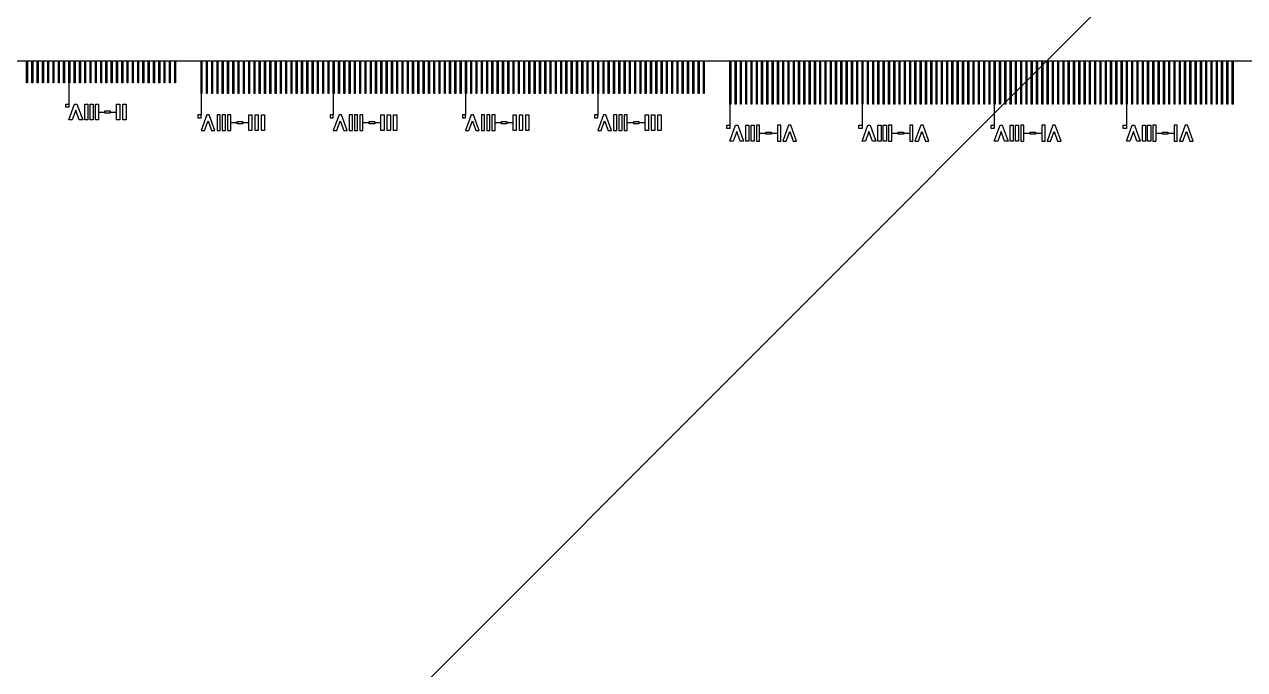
# Model space of a CAD drawing. Extents: x 135699 to 160699, y 112501 to 137501.
# Drawn here: x 147033 to 148186, y 124226 to 124836 of the extents above; entities that cross this region are included whole.
import ezdxf

# ---------------------------------------------------------------- set-up
doc = ezdxf.new("R2010")
doc.units = 13
doc.layers.add('0.8', color=30, linetype='Continuous')
doc.layers.add('Main', color=140, linetype='Continuous')
doc.layers.add('Write', color=7, linetype='Continuous', true_color=0x839eaa)

msp = doc.modelspace()

# ---------------------------------------------------------------- linework, layer by layer
for p, q in [((135699.1, 112501.3), (160699.1, 137501.3)), ((147074.7, 124780.7), (147074.7, 124760.7)), ((147199.7, 124770.7), (147199.7, 124750.7)), ((147324.7, 124770.7), (147324.7, 124750.7)), ((147449.7, 124770.7), (147449.7, 124750.7)), ((147574.7, 124770.7), (147574.7, 124750.7)), ((147699.7, 124760.7), (147699.7, 124740.7)), ((147824.7, 124760.7), (147824.7, 124740.7)), ((147949.7, 124760.7), (147949.7, 124740.7)), ((148074.7, 124760.7), (148074.7, 124740.7)), ((147102.7, 124753.2), (147108.7, 124753.2)), ((147113.7, 124753.2), (147119.7, 124753.2)), ((147227.7, 124743.2), (147233.7, 124743.2)), ((147238.7, 124743.2), (147244.7, 124743.2)), ((147352.7, 124743.2), (147358.7, 124743.2)), ((147363.7, 124743.2), (147369.7, 124743.2)), ((147477.7, 124743.2), (147483.7, 124743.2)), ((147488.7, 124743.2), (147494.7, 124743.2)), ((147602.7, 124743.2), (147608.7, 124743.2)), ((147613.7, 124743.2), (147619.7, 124743.2)), ((147727.7, 124733.2), (147733.7, 124733.2)), ((147738.7, 124733.2), (147744.7, 124733.2)), ((147852.7, 124733.2), (147858.7, 124733.2)), ((147863.7, 124733.2), (147869.7, 124733.2)), ((147977.7, 124733.2), (147983.7, 124733.2)), ((147988.7, 124733.2), (147994.7, 124733.2)), ((148102.7, 124733.2), (148108.7, 124733.2)), ((148113.7, 124733.2), (148119.7, 124733.2))]:
    msp.add_line(p, q)
at = {"layer": '0.8'}
for points in [[(147036.1, 124801.3), (147035.5, 124800.7), (147035.5, 124780.7), (147034.7, 124780.7), (147034.7, 124800.7), (147034.1, 124801.3)], [(147041.1, 124801.3), (147040.5, 124800.7), (147040.5, 124780.7), (147039.7, 124780.7), (147039.7, 124800.7), (147039.1, 124801.3)], [(147046.1, 124801.3), (147045.5, 124800.7), (147045.5, 124780.7), (147044.7, 124780.7), (147044.7, 124800.7), (147044.1, 124801.3)], [(147051.1, 124801.3), (147050.5, 124800.7), (147050.5, 124780.7), (147049.7, 124780.7), (147049.7, 124800.7), (147049.1, 124801.3)], [(147056.1, 124801.3), (147055.5, 124800.7), (147055.5, 124780.7), (147054.7, 124780.7), (147054.7, 124800.7), (147054.1, 124801.3)], [(147061.1, 124801.3), (147060.5, 124800.7), (147060.5, 124780.7), (147059.7, 124780.7), (147059.7, 124800.7), (147059.1, 124801.3)], [(147066.1, 124801.3), (147065.5, 124800.7), (147065.5, 124780.7), (147064.7, 124780.7), (147064.7, 124800.7), (147064.1, 124801.3)], [(147071.1, 124801.3), (147070.5, 124800.7), (147070.5, 124780.7), (147069.7, 124780.7), (147069.7, 124800.7), (147069.1, 124801.3)], [(147076.1, 124801.3), (147075.5, 124800.7), (147075.5, 124780.7), (147074.7, 124780.7), (147074.7, 124800.7), (147074.1, 124801.3)], [(147081.1, 124801.3), (147080.5, 124800.7), (147080.5, 124780.7), (147079.7, 124780.7), (147079.7, 124800.7), (147079.1, 124801.3)], [(147086.1, 124801.3), (147085.5, 124800.7), (147085.5, 124780.7), (147084.7, 124780.7), (147084.7, 124800.7), (147084.1, 124801.3)], [(147091.1, 124801.3), (147090.5, 124800.7), (147090.5, 124780.7), (147089.7, 124780.7), (147089.7, 124800.7), (147089.1, 124801.3)], [(147096.1, 124801.3), (147095.5, 124800.7), (147095.5, 124780.7), (147094.7, 124780.7), (147094.7, 124800.7), (147094.1, 124801.3)], [(147101.1, 124801.3), (147100.5, 124800.7), (147100.5, 124780.7), (147099.7, 124780.7), (147099.7, 124800.7), (147099.1, 124801.3)], [(147106.1, 124801.3), (147105.5, 124800.7), (147105.5, 124780.7), (147104.7, 124780.7), (147104.7, 124800.7), (147104.1, 124801.3)], [(147111.1, 124801.3), (147110.5, 124800.7), (147110.5, 124780.7), (147109.7, 124780.7), (147109.7, 124800.7), (147109.1, 124801.3)], [(147116.1, 124801.3), (147115.5, 124800.7), (147115.5, 124780.7), (147114.7, 124780.7), (147114.7, 124800.7), (147114.1, 124801.3)], [(147121.1, 124801.3), (147120.5, 124800.7), (147120.5, 124780.7), (147119.7, 124780.7), (147119.7, 124800.7), (147119.1, 124801.3)], [(147126.1, 124801.3), (147125.5, 124800.7), (147125.5, 124780.7), (147124.7, 124780.7), (147124.7, 124800.7), (147124.1, 124801.3)], [(147131.1, 124801.3), (147130.5, 124800.7), (147130.5, 124780.7), (147129.7, 124780.7), (147129.7, 124800.7), (147129.1, 124801.3)], [(147136.1, 124801.3), (147135.5, 124800.7), (147135.5, 124780.7), (147134.7, 124780.7), (147134.7, 124800.7), (147134.1, 124801.3)], [(147141.1, 124801.3), (147140.5, 124800.7), (147140.5, 124780.7), (147139.7, 124780.7), (147139.7, 124800.7), (147139.1, 124801.3)], [(147146.1, 124801.3), (147145.5, 124800.7), (147145.5, 124780.7), (147144.7, 124780.7), (147144.7, 124800.7), (147144.1, 124801.3)], [(147151.1, 124801.3), (147150.5, 124800.7), (147150.5, 124780.7), (147149.7, 124780.7), (147149.7, 124800.7), (147149.1, 124801.3)], [(147156.1, 124801.3), (147155.5, 124800.7), (147155.5, 124780.7), (147154.7, 124780.7), (147154.7, 124800.7), (147154.1, 124801.3)], [(147161.1, 124801.3), (147160.5, 124800.7), (147160.5, 124780.7), (147159.7, 124780.7), (147159.7, 124800.7), (147159.1, 124801.3)], [(147166.1, 124801.3), (147165.5, 124800.7), (147165.5, 124780.7), (147164.7, 124780.7), (147164.7, 124800.7), (147164.1, 124801.3)], [(147171.1, 124801.3), (147170.5, 124800.7), (147170.5, 124780.7), (147169.7, 124780.7), (147169.7, 124800.7), (147169.1, 124801.3)], [(147176.1, 124801.3), (147175.5, 124800.7), (147175.5, 124780.7), (147174.7, 124780.7), (147174.7, 124800.7), (147174.1, 124801.3)], [(147201.1, 124801.3), (147200.5, 124800.7), (147200.5, 124770.7), (147199.7, 124770.7), (147199.7, 124800.7), (147199.1, 124801.3)], [(147206.1, 124801.3), (147205.5, 124800.7), (147205.5, 124770.7), (147204.7, 124770.7), (147204.7, 124800.7), (147204.1, 124801.3)], [(147211.1, 124801.3), (147210.5, 124800.7), (147210.5, 124770.7), (147209.7, 124770.7), (147209.7, 124800.7), (147209.1, 124801.3)], [(147216.1, 124801.3), (147215.5, 124800.7), (147215.5, 124770.7), (147214.7, 124770.7), (147214.7, 124800.7), (147214.1, 124801.3)], [(147221.1, 124801.3), (147220.5, 124800.7), (147220.5, 124770.7), (147219.7, 124770.7), (147219.7, 124800.7), (147219.1, 124801.3)], [(147226.1, 124801.3), (147225.5, 124800.7), (147225.5, 124770.7), (147224.7, 124770.7), (147224.7, 124800.7), (147224.1, 124801.3)], [(147231.1, 124801.3), (147230.5, 124800.7), (147230.5, 124770.7), (147229.7, 124770.7), (147229.7, 124800.7), (147229.1, 124801.3)], [(147236.1, 124801.3), (147235.5, 124800.7), (147235.5, 124770.7), (147234.7, 124770.7), (147234.7, 124800.7), (147234.1, 124801.3)], [(147241.1, 124801.3), (147240.5, 124800.7), (147240.5, 124770.7), (147239.7, 124770.7), (147239.7, 124800.7), (147239.1, 124801.3)], [(147246.1, 124801.3), (147245.5, 124800.7), (147245.5, 124770.7), (147244.7, 124770.7), (147244.7, 124800.7), (147244.1, 124801.3)], [(147251.1, 124801.3), (147250.5, 124800.7), (147250.5, 124770.7), (147249.7, 124770.7), (147249.7, 124800.7), (147249.1, 124801.3)], [(147256.1, 124801.3), (147255.5, 124800.7), (147255.5, 124770.7), (147254.7, 124770.7), (147254.7, 124800.7), (147254.1, 124801.3)], [(147261.1, 124801.3), (147260.5, 124800.7), (147260.5, 124770.7), (147259.7, 124770.7), (147259.7, 124800.7), (147259.1, 124801.3)], [(147266.1, 124801.3), (147265.5, 124800.7), (147265.5, 124770.7), (147264.7, 124770.7), (147264.7, 124800.7), (147264.1, 124801.3)], [(147271.1, 124801.3), (147270.5, 124800.7), (147270.5, 124770.7), (147269.7, 124770.7), (147269.7, 124800.7), (147269.1, 124801.3)], [(147276.1, 124801.3), (147275.5, 124800.7), (147275.5, 124770.7), (147274.7, 124770.7), (147274.7, 124800.7), (147274.1, 124801.3)], [(147281.1, 124801.3), (147280.5, 124800.7), (147280.5, 124770.7), (147279.7, 124770.7), (147279.7, 124800.7), (147279.1, 124801.3)], [(147286.1, 124801.3), (147285.5, 124800.7), (147285.5, 124770.7), (147284.7, 124770.7), (147284.7, 124800.7), (147284.1, 124801.3)], [(147291.1, 124801.3), (147290.5, 124800.7), (147290.5, 124770.7), (147289.7, 124770.7), (147289.7, 124800.7), (147289.1, 124801.3)], [(147296.1, 124801.3), (147295.5, 124800.7), (147295.5, 124770.7), (147294.7, 124770.7), (147294.7, 124800.7), (147294.1, 124801.3)], [(147301.1, 124801.3), (147300.5, 124800.7), (147300.5, 124770.7), (147299.7, 124770.7), (147299.7, 124800.7), (147299.1, 124801.3)], [(147306.1, 124801.3), (147305.5, 124800.7), (147305.5, 124770.7), (147304.7, 124770.7), (147304.7, 124800.7), (147304.1, 124801.3)], [(147311.1, 124801.3), (147310.5, 124800.7), (147310.5, 124770.7), (147309.7, 124770.7), (147309.7, 124800.7), (147309.1, 124801.3)], [(147316.1, 124801.3), (147315.5, 124800.7), (147315.5, 124770.7), (147314.7, 124770.7), (147314.7, 124800.7), (147314.1, 124801.3)], [(147321.1, 124801.3), (147320.5, 124800.7), (147320.5, 124770.7), (147319.7, 124770.7), (147319.7, 124800.7), (147319.1, 124801.3)], [(147326.1, 124801.3), (147325.5, 124800.7), (147325.5, 124770.7), (147324.7, 124770.7), (147324.7, 124800.7), (147324.1, 124801.3)], [(147331.1, 124801.3), (147330.5, 124800.7), (147330.5, 124770.7), (147329.7, 124770.7), (147329.7, 124800.7), (147329.1, 124801.3)], [(147336.1, 124801.3), (147335.5, 124800.7), (147335.5, 124770.7), (147334.7, 124770.7), (147334.7, 124800.7), (147334.1, 124801.3)], [(147341.1, 124801.3), (147340.5, 124800.7), (147340.5, 124770.7), (147339.7, 124770.7), (147339.7, 124800.7), (147339.1, 124801.3)], [(147346.1, 124801.3), (147345.5, 124800.7), (147345.5, 124770.7), (147344.7, 124770.7), (147344.7, 124800.7), (147344.1, 124801.3)], [(147351.1, 124801.3), (147350.5, 124800.7), (147350.5, 124770.7), (147349.7, 124770.7), (147349.7, 124800.7), (147349.1, 124801.3)], [(147356.1, 124801.3), (147355.5, 124800.7), (147355.5, 124770.7), (147354.7, 124770.7), (147354.7, 124800.7), (147354.1, 124801.3)], [(147361.1, 124801.3), (147360.5, 124800.7), (147360.5, 124770.7), (147359.7, 124770.7), (147359.7, 124800.7), (147359.1, 124801.3)], [(147366.1, 124801.3), (147365.5, 124800.7), (147365.5, 124770.7), (147364.7, 124770.7), (147364.7, 124800.7), (147364.1, 124801.3)], [(147371.1, 124801.3), (147370.5, 124800.7), (147370.5, 124770.7), (147369.7, 124770.7), (147369.7, 124800.7), (147369.1, 124801.3)], [(147376.1, 124801.3), (147375.5, 124800.7), (147375.5, 124770.7), (147374.7, 124770.7), (147374.7, 124800.7), (147374.1, 124801.3)], [(147381.1, 124801.3), (147380.5, 124800.7), (147380.5, 124770.7), (147379.7, 124770.7), (147379.7, 124800.7), (147379.1, 124801.3)], [(147386.1, 124801.3), (147385.5, 124800.7), (147385.5, 124770.7), (147384.7, 124770.7), (147384.7, 124800.7), (147384.1, 124801.3)], [(147391.1, 124801.3), (147390.5, 124800.7), (147390.5, 124770.7), (147389.7, 124770.7), (147389.7, 124800.7), (147389.1, 124801.3)], [(147396.1, 124801.3), (147395.5, 124800.7), (147395.5, 124770.7), (147394.7, 124770.7), (147394.7, 124800.7), (147394.1, 124801.3)], [(147401.1, 124801.3), (147400.5, 124800.7), (147400.5, 124770.7), (147399.7, 124770.7), (147399.7, 124800.7), (147399.1, 124801.3)], [(147406.1, 124801.3), (147405.5, 124800.7), (147405.5, 124770.7), (147404.7, 124770.7), (147404.7, 124800.7), (147404.1, 124801.3)], [(147411.1, 124801.3), (147410.5, 124800.7), (147410.5, 124770.7), (147409.7, 124770.7), (147409.7, 124800.7), (147409.1, 124801.3)], [(147416.1, 124801.3), (147415.5, 124800.7), (147415.5, 124770.7), (147414.7, 124770.7), (147414.7, 124800.7), (147414.1, 124801.3)], [(147421.1, 124801.3), (147420.5, 124800.7), (147420.5, 124770.7), (147419.7, 124770.7), (147419.7, 124800.7), (147419.1, 124801.3)], [(147426.1, 124801.3), (147425.5, 124800.7), (147425.5, 124770.7), (147424.7, 124770.7), (147424.7, 124800.7), (147424.1, 124801.3)], [(147431.1, 124801.3), (147430.5, 124800.7), (147430.5, 124770.7), (147429.7, 124770.7), (147429.7, 124800.7), (147429.1, 124801.3)], [(147436.1, 124801.3), (147435.5, 124800.7), (147435.5, 124770.7), (147434.7, 124770.7), (147434.7, 124800.7), (147434.1, 124801.3)], [(147441.1, 124801.3), (147440.5, 124800.7), (147440.5, 124770.7), (147439.7, 124770.7), (147439.7, 124800.7), (147439.1, 124801.3)], [(147446.1, 124801.3), (147445.5, 124800.7), (147445.5, 124770.7), (147444.7, 124770.7), (147444.7, 124800.7), (147444.1, 124801.3)], [(147451.1, 124801.3), (147450.5, 124800.7), (147450.5, 124770.7), (147449.7, 124770.7), (147449.7, 124800.7), (147449.1, 124801.3)], [(147456.1, 124801.3), (147455.5, 124800.7), (147455.5, 124770.7), (147454.7, 124770.7), (147454.7, 124800.7), (147454.1, 124801.3)], [(147461.1, 124801.3), (147460.5, 124800.7), (147460.5, 124770.7), (147459.7, 124770.7), (147459.7, 124800.7), (147459.1, 124801.3)], [(147466.1, 124801.3), (147465.5, 124800.7), (147465.5, 124770.7), (147464.7, 124770.7), (147464.7, 124800.7), (147464.1, 124801.3)], [(147471.1, 124801.3), (147470.5, 124800.7), (147470.5, 124770.7), (147469.7, 124770.7), (147469.7, 124800.7), (147469.1, 124801.3)], [(147476.1, 124801.3), (147475.5, 124800.7), (147475.5, 124770.7), (147474.7, 124770.7), (147474.7, 124800.7), (147474.1, 124801.3)], [(147481.1, 124801.3), (147480.5, 124800.7), (147480.5, 124770.7), (147479.7, 124770.7), (147479.7, 124800.7), (147479.1, 124801.3)], [(147486.1, 124801.3), (147485.5, 124800.7), (147485.5, 124770.7), (147484.7, 124770.7), (147484.7, 124800.7), (147484.1, 124801.3)], [(147491.1, 124801.3), (147490.5, 124800.7), (147490.5, 124770.7), (147489.7, 124770.7), (147489.7, 124800.7), (147489.1, 124801.3)], [(147496.1, 124801.3), (147495.5, 124800.7), (147495.5, 124770.7), (147494.7, 124770.7), (147494.7, 124800.7), (147494.1, 124801.3)], [(147501.1, 124801.3), (147500.5, 124800.7), (147500.5, 124770.7), (147499.7, 124770.7), (147499.7, 124800.7), (147499.1, 124801.3)], [(147506.1, 124801.3), (147505.5, 124800.7), (147505.5, 124770.7), (147504.7, 124770.7), (147504.7, 124800.7), (147504.1, 124801.3)], [(147511.1, 124801.3), (147510.5, 124800.7), (147510.5, 124770.7), (147509.7, 124770.7), (147509.7, 124800.7), (147509.1, 124801.3)], [(147516.1, 124801.3), (147515.5, 124800.7), (147515.5, 124770.7), (147514.7, 124770.7), (147514.7, 124800.7), (147514.1, 124801.3)], [(147521.1, 124801.3), (147520.5, 124800.7), (147520.5, 124770.7), (147519.7, 124770.7), (147519.7, 124800.7), (147519.1, 124801.3)], [(147526.1, 124801.3), (147525.5, 124800.7), (147525.5, 124770.7), (147524.7, 124770.7), (147524.7, 124800.7), (147524.1, 124801.3)], [(147531.1, 124801.3), (147530.5, 124800.7), (147530.5, 124770.7), (147529.7, 124770.7), (147529.7, 124800.7), (147529.1, 124801.3)], [(147536.1, 124801.3), (147535.5, 124800.7), (147535.5, 124770.7), (147534.7, 124770.7), (147534.7, 124800.7), (147534.1, 124801.3)], [(147541.1, 124801.3), (147540.5, 124800.7), (147540.5, 124770.7), (147539.7, 124770.7), (147539.7, 124800.7), (147539.1, 124801.3)], [(147546.1, 124801.3), (147545.5, 124800.7), (147545.5, 124770.7), (147544.7, 124770.7), (147544.7, 124800.7), (147544.1, 124801.3)], [(147551.1, 124801.3), (147550.5, 124800.7), (147550.5, 124770.7), (147549.7, 124770.7), (147549.7, 124800.7), (147549.1, 124801.3)], [(147556.1, 124801.3), (147555.5, 124800.7), (147555.5, 124770.7), (147554.7, 124770.7), (147554.7, 124800.7), (147554.1, 124801.3)], [(147561.1, 124801.3), (147560.5, 124800.7), (147560.5, 124770.7), (147559.7, 124770.7), (147559.7, 124800.7), (147559.1, 124801.3)], [(147566.1, 124801.3), (147565.5, 124800.7), (147565.5, 124770.7), (147564.7, 124770.7), (147564.7, 124800.7), (147564.1, 124801.3)], [(147571.1, 124801.3), (147570.5, 124800.7), (147570.5, 124770.7), (147569.7, 124770.7), (147569.7, 124800.7), (147569.1, 124801.3)], [(147576.1, 124801.3), (147575.5, 124800.7), (147575.5, 124770.7), (147574.7, 124770.7), (147574.7, 124800.7), (147574.1, 124801.3)], [(147581.1, 124801.3), (147580.5, 124800.7), (147580.5, 124770.7), (147579.7, 124770.7), (147579.7, 124800.7), (147579.1, 124801.3)], [(147586.1, 124801.3), (147585.5, 124800.7), (147585.5, 124770.7), (147584.7, 124770.7), (147584.7, 124800.7), (147584.1, 124801.3)], [(147591.1, 124801.3), (147590.5, 124800.7), (147590.5, 124770.7), (147589.7, 124770.7), (147589.7, 124800.7), (147589.1, 124801.3)], [(147596.1, 124801.3), (147595.5, 124800.7), (147595.5, 124770.7), (147594.7, 124770.7), (147594.7, 124800.7), (147594.1, 124801.3)], [(147601.1, 124801.3), (147600.5, 124800.7), (147600.5, 124770.7), (147599.7, 124770.7), (147599.7, 124800.7), (147599.1, 124801.3)], [(147606.1, 124801.3), (147605.5, 124800.7), (147605.5, 124770.7), (147604.7, 124770.7), (147604.7, 124800.7), (147604.1, 124801.3)], [(147611.1, 124801.3), (147610.5, 124800.7), (147610.5, 124770.7), (147609.7, 124770.7), (147609.7, 124800.7), (147609.1, 124801.3)], [(147616.1, 124801.3), (147615.5, 124800.7), (147615.5, 124770.7), (147614.7, 124770.7), (147614.7, 124800.7), (147614.1, 124801.3)], [(147621.1, 124801.3), (147620.5, 124800.7), (147620.5, 124770.7), (147619.7, 124770.7), (147619.7, 124800.7), (147619.1, 124801.3)], [(147626.1, 124801.3), (147625.5, 124800.7), (147625.5, 124770.7), (147624.7, 124770.7), (147624.7, 124800.7), (147624.1, 124801.3)], [(147631.1, 124801.3), (147630.5, 124800.7), (147630.5, 124770.7), (147629.7, 124770.7), (147629.7, 124800.7), (147629.1, 124801.3)], [(147636.1, 124801.3), (147635.5, 124800.7), (147635.5, 124770.7), (147634.7, 124770.7), (147634.7, 124800.7), (147634.1, 124801.3)], [(147641.1, 124801.3), (147640.5, 124800.7), (147640.5, 124770.7), (147639.7, 124770.7), (147639.7, 124800.7), (147639.1, 124801.3)], [(147646.1, 124801.3), (147645.5, 124800.7), (147645.5, 124770.7), (147644.7, 124770.7), (147644.7, 124800.7), (147644.1, 124801.3)], [(147651.1, 124801.3), (147650.5, 124800.7), (147650.5, 124770.7), (147649.7, 124770.7), (147649.7, 124800.7), (147649.1, 124801.3)], [(147656.1, 124801.3), (147655.5, 124800.7), (147655.5, 124770.7), (147654.7, 124770.7), (147654.7, 124800.7), (147654.1, 124801.3)], [(147661.1, 124801.3), (147660.5, 124800.7), (147660.5, 124770.7), (147659.7, 124770.7), (147659.7, 124800.7), (147659.1, 124801.3)], [(147666.1, 124801.3), (147665.5, 124800.7), (147665.5, 124770.7), (147664.7, 124770.7), (147664.7, 124800.7), (147664.1, 124801.3)], [(147671.1, 124801.3), (147670.5, 124800.7), (147670.5, 124770.7), (147669.7, 124770.7), (147669.7, 124800.7), (147669.1, 124801.3)], [(147676.1, 124801.3), (147675.5, 124800.7), (147675.5, 124770.7), (147674.7, 124770.7), (147674.7, 124800.7), (147674.1, 124801.3)], [(147701.1, 124801.3), (147700.5, 124800.7), (147700.5, 124760.7), (147699.7, 124760.7), (147699.7, 124800.7), (147699.1, 124801.3)], [(147706.1, 124801.3), (147705.5, 124800.7), (147705.5, 124760.7), (147704.7, 124760.7), (147704.7, 124800.7), (147704.1, 124801.3)], [(147711.1, 124801.3), (147710.5, 124800.7), (147710.5, 124760.7), (147709.7, 124760.7), (147709.7, 124800.7), (147709.1, 124801.3)], [(147716.1, 124801.3), (147715.5, 124800.7), (147715.5, 124760.7), (147714.7, 124760.7), (147714.7, 124800.7), (147714.1, 124801.3)], [(147721.1, 124801.3), (147720.5, 124800.7), (147720.5, 124760.7), (147719.7, 124760.7), (147719.7, 124800.7), (147719.1, 124801.3)], [(147726.1, 124801.3), (147725.5, 124800.7), (147725.5, 124760.7), (147724.7, 124760.7), (147724.7, 124800.7), (147724.1, 124801.3)], [(147731.1, 124801.3), (147730.5, 124800.7), (147730.5, 124760.7), (147729.7, 124760.7), (147729.7, 124800.7), (147729.1, 124801.3)], [(147736.1, 124801.3), (147735.5, 124800.7), (147735.5, 124760.7), (147734.7, 124760.7), (147734.7, 124800.7), (147734.1, 124801.3)], [(147741.1, 124801.3), (147740.5, 124800.7), (147740.5, 124760.7), (147739.7, 124760.7), (147739.7, 124800.7), (147739.1, 124801.3)], [(147746.1, 124801.3), (147745.5, 124800.7), (147745.5, 124760.7), (147744.7, 124760.7), (147744.7, 124800.7), (147744.1, 124801.3)], [(147751.1, 124801.3), (147750.5, 124800.7), (147750.5, 124760.7), (147749.7, 124760.7), (147749.7, 124800.7), (147749.1, 124801.3)], [(147756.1, 124801.3), (147755.5, 124800.7), (147755.5, 124760.7), (147754.7, 124760.7), (147754.7, 124800.7), (147754.1, 124801.3)], [(147761.1, 124801.3), (147760.5, 124800.7), (147760.5, 124760.7), (147759.7, 124760.7), (147759.7, 124800.7), (147759.1, 124801.3)], [(147766.1, 124801.3), (147765.5, 124800.7), (147765.5, 124760.7), (147764.7, 124760.7), (147764.7, 124800.7), (147764.1, 124801.3)], [(147771.1, 124801.3), (147770.5, 124800.7), (147770.5, 124760.7), (147769.7, 124760.7), (147769.7, 124800.7), (147769.1, 124801.3)], [(147776.1, 124801.3), (147775.5, 124800.7), (147775.5, 124760.7), (147774.7, 124760.7), (147774.7, 124800.7), (147774.1, 124801.3)], [(147781.1, 124801.3), (147780.5, 124800.7), (147780.5, 124760.7), (147779.7, 124760.7), (147779.7, 124800.7), (147779.1, 124801.3)], [(147786.1, 124801.3), (147785.5, 124800.7), (147785.5, 124760.7), (147784.7, 124760.7), (147784.7, 124800.7), (147784.1, 124801.3)], [(147791.1, 124801.3), (147790.5, 124800.7), (147790.5, 124760.7), (147789.7, 124760.7), (147789.7, 124800.7), (147789.1, 124801.3)], [(147796.1, 124801.3), (147795.5, 124800.7), (147795.5, 124760.7), (147794.7, 124760.7), (147794.7, 124800.7), (147794.1, 124801.3)], [(147801.1, 124801.3), (147800.5, 124800.7), (147800.5, 124760.7), (147799.7, 124760.7), (147799.7, 124800.7), (147799.1, 124801.3)], [(147806.1, 124801.3), (147805.5, 124800.7), (147805.5, 124760.7), (147804.7, 124760.7), (147804.7, 124800.7), (147804.1, 124801.3)], [(147811.1, 124801.3), (147810.5, 124800.7), (147810.5, 124760.7), (147809.7, 124760.7), (147809.7, 124800.7), (147809.1, 124801.3)], [(147816.1, 124801.3), (147815.5, 124800.7), (147815.5, 124760.7), (147814.7, 124760.7), (147814.7, 124800.7), (147814.1, 124801.3)], [(147821.1, 124801.3), (147820.5, 124800.7), (147820.5, 124760.7), (147819.7, 124760.7), (147819.7, 124800.7), (147819.1, 124801.3)], [(147826.1, 124801.3), (147825.5, 124800.7), (147825.5, 124760.7), (147824.7, 124760.7), (147824.7, 124800.7), (147824.1, 124801.3)], [(147831.1, 124801.3), (147830.5, 124800.7), (147830.5, 124760.7), (147829.7, 124760.7), (147829.7, 124800.7), (147829.1, 124801.3)], [(147836.1, 124801.3), (147835.5, 124800.7), (147835.5, 124760.7), (147834.7, 124760.7), (147834.7, 124800.7), (147834.1, 124801.3)], [(147841.1, 124801.3), (147840.5, 124800.7), (147840.5, 124760.7), (147839.7, 124760.7), (147839.7, 124800.7), (147839.1, 124801.3)], [(147846.1, 124801.3), (147845.5, 124800.7), (147845.5, 124760.7), (147844.7, 124760.7), (147844.7, 124800.7), (147844.1, 124801.3)], [(147851.1, 124801.3), (147850.5, 124800.7), (147850.5, 124760.7), (147849.7, 124760.7), (147849.7, 124800.7), (147849.1, 124801.3)], [(147856.1, 124801.3), (147855.5, 124800.7), (147855.5, 124760.7), (147854.7, 124760.7), (147854.7, 124800.7), (147854.1, 124801.3)], [(147861.1, 124801.3), (147860.5, 124800.7), (147860.5, 124760.7), (147859.7, 124760.7), (147859.7, 124800.7), (147859.1, 124801.3)], [(147866.1, 124801.3), (147865.5, 124800.7), (147865.5, 124760.7), (147864.7, 124760.7), (147864.7, 124800.7), (147864.1, 124801.3)], [(147871.1, 124801.3), (147870.5, 124800.7), (147870.5, 124760.7), (147869.7, 124760.7), (147869.7, 124800.7), (147869.1, 124801.3)], [(147876.1, 124801.3), (147875.5, 124800.7), (147875.5, 124760.7), (147874.7, 124760.7), (147874.7, 124800.7), (147874.1, 124801.3)], [(147881.1, 124801.3), (147880.5, 124800.7), (147880.5, 124760.7), (147879.7, 124760.7), (147879.7, 124800.7), (147879.1, 124801.3)], [(147886.1, 124801.3), (147885.5, 124800.7), (147885.5, 124760.7), (147884.7, 124760.7), (147884.7, 124800.7), (147884.1, 124801.3)], [(147891.1, 124801.3), (147890.5, 124800.7), (147890.5, 124760.7), (147889.7, 124760.7), (147889.7, 124800.7), (147889.1, 124801.3)], [(147896.1, 124801.3), (147895.5, 124800.7), (147895.5, 124760.7), (147894.7, 124760.7), (147894.7, 124800.7), (147894.1, 124801.3)], [(147901.1, 124801.3), (147900.5, 124800.7), (147900.5, 124760.7), (147899.7, 124760.7), (147899.7, 124800.7), (147899.1, 124801.3)], [(147906.1, 124801.3), (147905.5, 124800.7), (147905.5, 124760.7), (147904.7, 124760.7), (147904.7, 124800.7), (147904.1, 124801.3)], [(147911.1, 124801.3), (147910.5, 124800.7), (147910.5, 124760.7), (147909.7, 124760.7), (147909.7, 124800.7), (147909.1, 124801.3)], [(147916.1, 124801.3), (147915.5, 124800.7), (147915.5, 124760.7), (147914.7, 124760.7), (147914.7, 124800.7), (147914.1, 124801.3)], [(147921.1, 124801.3), (147920.5, 124800.7), (147920.5, 124760.7), (147919.7, 124760.7), (147919.7, 124800.7), (147919.1, 124801.3)], [(147926.1, 124801.3), (147925.5, 124800.7), (147925.5, 124760.7), (147924.7, 124760.7), (147924.7, 124800.7), (147924.1, 124801.3)], [(147931.1, 124801.3), (147930.5, 124800.7), (147930.5, 124760.7), (147929.7, 124760.7), (147929.7, 124800.7), (147929.1, 124801.3)], [(147936.1, 124801.3), (147935.5, 124800.7), (147935.5, 124760.7), (147934.7, 124760.7), (147934.7, 124800.7), (147934.1, 124801.3)], [(147941.1, 124801.3), (147940.5, 124800.7), (147940.5, 124760.7), (147939.7, 124760.7), (147939.7, 124800.7), (147939.1, 124801.3)], [(147946.1, 124801.3), (147945.5, 124800.7), (147945.5, 124760.7), (147944.7, 124760.7), (147944.7, 124800.7), (147944.1, 124801.3)], [(147951.1, 124801.3), (147950.5, 124800.7), (147950.5, 124760.7), (147949.7, 124760.7), (147949.7, 124800.7), (147949.1, 124801.3)], [(147956.1, 124801.3), (147955.5, 124800.7), (147955.5, 124760.7), (147954.7, 124760.7), (147954.7, 124800.7), (147954.1, 124801.3)], [(147961.1, 124801.3), (147960.5, 124800.7), (147960.5, 124760.7), (147959.7, 124760.7), (147959.7, 124800.7), (147959.1, 124801.3)], [(147966.1, 124801.3), (147965.5, 124800.7), (147965.5, 124760.7), (147964.7, 124760.7), (147964.7, 124800.7), (147964.1, 124801.3)], [(147971.1, 124801.3), (147970.5, 124800.7), (147970.5, 124760.7), (147969.7, 124760.7), (147969.7, 124800.7), (147969.1, 124801.3)], [(147976.1, 124801.3), (147975.5, 124800.7), (147975.5, 124760.7), (147974.7, 124760.7), (147974.7, 124800.7), (147974.1, 124801.3)], [(147981.1, 124801.3), (147980.5, 124800.7), (147980.5, 124760.7), (147979.7, 124760.7), (147979.7, 124800.7), (147979.1, 124801.3)], [(147986.1, 124801.3), (147985.5, 124800.7), (147985.5, 124760.7), (147984.7, 124760.7), (147984.7, 124800.7), (147984.1, 124801.3)], [(147991.1, 124801.3), (147990.5, 124800.7), (147990.5, 124760.7), (147989.7, 124760.7), (147989.7, 124800.7), (147989.1, 124801.3)], [(147996.1, 124801.3), (147995.5, 124800.7), (147995.5, 124760.7), (147994.7, 124760.7), (147994.7, 124800.7), (147994.1, 124801.3)], [(148001.1, 124801.3), (148000.5, 124800.7), (148000.5, 124760.7), (147999.7, 124760.7), (147999.7, 124800.7), (147999.1, 124801.3)], [(148006.1, 124801.3), (148005.5, 124800.7), (148005.5, 124760.7), (148004.7, 124760.7), (148004.7, 124800.7), (148004.1, 124801.3)], [(148011.1, 124801.3), (148010.5, 124800.7), (148010.5, 124760.7), (148009.7, 124760.7), (148009.7, 124800.7), (148009.1, 124801.3)], [(148016.1, 124801.3), (148015.5, 124800.7), (148015.5, 124760.7), (148014.7, 124760.7), (148014.7, 124800.7), (148014.1, 124801.3)], [(148021.1, 124801.3), (148020.5, 124800.7), (148020.5, 124760.7), (148019.7, 124760.7), (148019.7, 124800.7), (148019.1, 124801.3)], [(148026.1, 124801.3), (148025.5, 124800.7), (148025.5, 124760.7), (148024.7, 124760.7), (148024.7, 124800.7), (148024.1, 124801.3)], [(148031.1, 124801.3), (148030.5, 124800.7), (148030.5, 124760.7), (148029.7, 124760.7), (148029.7, 124800.7), (148029.1, 124801.3)], [(148036.1, 124801.3), (148035.5, 124800.7), (148035.5, 124760.7), (148034.7, 124760.7), (148034.7, 124800.7), (148034.1, 124801.3)], [(148041.1, 124801.3), (148040.5, 124800.7), (148040.5, 124760.7), (148039.7, 124760.7), (148039.7, 124800.7), (148039.1, 124801.3)], [(148046.1, 124801.3), (148045.5, 124800.7), (148045.5, 124760.7), (148044.7, 124760.7), (148044.7, 124800.7), (148044.1, 124801.3)], [(148051.1, 124801.3), (148050.5, 124800.7), (148050.5, 124760.7), (148049.7, 124760.7), (148049.7, 124800.7), (148049.1, 124801.3)], [(148056.1, 124801.3), (148055.5, 124800.7), (148055.5, 124760.7), (148054.7, 124760.7), (148054.7, 124800.7), (148054.1, 124801.3)], [(148061.1, 124801.3), (148060.5, 124800.7), (148060.5, 124760.7), (148059.7, 124760.7), (148059.7, 124800.7), (148059.1, 124801.3)], [(148066.1, 124801.3), (148065.5, 124800.7), (148065.5, 124760.7), (148064.7, 124760.7), (148064.7, 124800.7), (148064.1, 124801.3)], [(148071.1, 124801.3), (148070.5, 124800.7), (148070.5, 124760.7), (148069.7, 124760.7), (148069.7, 124800.7), (148069.1, 124801.3)], [(148076.1, 124801.3), (148075.5, 124800.7), (148075.5, 124760.7), (148074.7, 124760.7), (148074.7, 124800.7), (148074.1, 124801.3)], [(148081.1, 124801.3), (148080.5, 124800.7), (148080.5, 124760.7), (148079.7, 124760.7), (148079.7, 124800.7), (148079.1, 124801.3)], [(148086.1, 124801.3), (148085.5, 124800.7), (148085.5, 124760.7), (148084.7, 124760.7), (148084.7, 124800.7), (148084.1, 124801.3)], [(148091.1, 124801.3), (148090.5, 124800.7), (148090.5, 124760.7), (148089.7, 124760.7), (148089.7, 124800.7), (148089.1, 124801.3)], [(148096.1, 124801.3), (148095.5, 124800.7), (148095.5, 124760.7), (148094.7, 124760.7), (148094.7, 124800.7), (148094.1, 124801.3)], [(148101.1, 124801.3), (148100.5, 124800.7), (148100.5, 124760.7), (148099.7, 124760.7), (148099.7, 124800.7), (148099.1, 124801.3)], [(148106.1, 124801.3), (148105.5, 124800.7), (148105.5, 124760.7), (148104.7, 124760.7), (148104.7, 124800.7), (148104.1, 124801.3)], [(148111.1, 124801.3), (148110.5, 124800.7), (148110.5, 124760.7), (148109.7, 124760.7), (148109.7, 124800.7), (148109.1, 124801.3)], [(148116.1, 124801.3), (148115.5, 124800.7), (148115.5, 124760.7), (148114.7, 124760.7), (148114.7, 124800.7), (148114.1, 124801.3)], [(148121.1, 124801.3), (148120.5, 124800.7), (148120.5, 124760.7), (148119.7, 124760.7), (148119.7, 124800.7), (148119.1, 124801.3)], [(148126.1, 124801.3), (148125.5, 124800.7), (148125.5, 124760.7), (148124.7, 124760.7), (148124.7, 124800.7), (148124.1, 124801.3)], [(148131.1, 124801.3), (148130.5, 124800.7), (148130.5, 124760.7), (148129.7, 124760.7), (148129.7, 124800.7), (148129.1, 124801.3)], [(148136.1, 124801.3), (148135.5, 124800.7), (148135.5, 124760.7), (148134.7, 124760.7), (148134.7, 124800.7), (148134.1, 124801.3)], [(148141.1, 124801.3), (148140.5, 124800.7), (148140.5, 124760.7), (148139.7, 124760.7), (148139.7, 124800.7), (148139.1, 124801.3)], [(148146.1, 124801.3), (148145.5, 124800.7), (148145.5, 124760.7), (148144.7, 124760.7), (148144.7, 124800.7), (148144.1, 124801.3)], [(148151.1, 124801.3), (148150.5, 124800.7), (148150.5, 124760.7), (148149.7, 124760.7), (148149.7, 124800.7), (148149.1, 124801.3)], [(148156.1, 124801.3), (148155.5, 124800.7), (148155.5, 124760.7), (148154.7, 124760.7), (148154.7, 124800.7), (148154.1, 124801.3)], [(148161.1, 124801.3), (148160.5, 124800.7), (148160.5, 124760.7), (148159.7, 124760.7), (148159.7, 124800.7), (148159.1, 124801.3)], [(148166.1, 124801.3), (148165.5, 124800.7), (148165.5, 124760.7), (148164.7, 124760.7), (148164.7, 124800.7), (148164.1, 124801.3)], [(148171.1, 124801.3), (148170.5, 124800.7), (148170.5, 124760.7), (148169.7, 124760.7), (148169.7, 124800.7), (148169.1, 124801.3)], [(148176.1, 124801.3), (148175.5, 124800.7), (148175.5, 124760.7), (148174.7, 124760.7), (148174.7, 124800.7), (148174.1, 124801.3)]]:
    msp.add_lwpolyline(points, close=True, dxfattribs=at)
at = {"layer": 'Main'}
msp.add_lwpolyline([(150449.1, 125201.3, -0.414214), (150549.1, 125101.3), (150549.1, 124901.3, -0.414214), (150449.1, 124801.3), (145949.1, 124801.3, -0.414214), (145849.1, 124901.3), (145849.1, 125101.3, -0.414214), (145949.1, 125201.3)], format="xyb", close=True, dxfattribs=at)
at = {"layer": 'Write'}
for points in [[(147074.7, 124760.7), (147074.7, 124757.7), (147071.7, 124757.7), (147071.7, 124760.7)], [(147081.2, 124754.9), (147077.9, 124745.7), (147074.7, 124745.7), (147080.1, 124760.7), (147082.3, 124760.7), (147087.7, 124745.7), (147084.5, 124745.7)], [(147089.7, 124760.7), (147092.7, 124760.7), (147092.7, 124745.7), (147089.7, 124745.7)], [(147094.7, 124760.7), (147097.7, 124760.7), (147097.7, 124745.7), (147094.7, 124745.7)], [(147099.7, 124760.7), (147102.7, 124760.7), (147102.7, 124745.7), (147099.7, 124745.7)], [(147122.7, 124760.7), (147122.7, 124745.7), (147119.7, 124745.7), (147119.7, 124760.7)], [(147128.7, 124760.7), (147128.7, 124745.7), (147125.7, 124745.7), (147125.7, 124760.7)], [(147113.7, 124754.2), (147113.7, 124752.2), (147108.7, 124752.2), (147108.7, 124754.2)], [(147199.7, 124750.7), (147196.7, 124750.7), (147196.7, 124747.7), (147199.7, 124747.7)], [(147205.1, 124750.7), (147199.7, 124735.7), (147202.9, 124735.7), (147206.2, 124744.9), (147209.5, 124735.7), (147212.7, 124735.7), (147207.3, 124750.7)], [(147217.7, 124750.7), (147214.7, 124750.7), (147214.7, 124735.7), (147217.7, 124735.7)], [(147219.7, 124750.7), (147219.7, 124735.7), (147222.7, 124735.7), (147222.7, 124750.7)], [(147224.7, 124750.7), (147224.7, 124735.7), (147227.7, 124735.7), (147227.7, 124750.7)], [(147247.7, 124750.7), (147247.7, 124735.7), (147244.7, 124735.7), (147244.7, 124750.7)], [(147253.7, 124750.7), (147253.7, 124735.7), (147250.7, 124735.7), (147250.7, 124750.7)], [(147259.7, 124750.7), (147259.7, 124735.7), (147256.7, 124735.7), (147256.7, 124750.7)], [(147324.7, 124750.7), (147321.7, 124750.7), (147321.7, 124747.7), (147324.7, 124747.7)], [(147330.1, 124750.7), (147324.7, 124735.7), (147327.9, 124735.7), (147331.2, 124744.9), (147334.5, 124735.7), (147337.7, 124735.7), (147332.3, 124750.7)], [(147342.7, 124750.7), (147339.7, 124750.7), (147339.7, 124735.7), (147342.7, 124735.7)], [(147344.7, 124750.7), (147344.7, 124735.7), (147347.7, 124735.7), (147347.7, 124750.7)], [(147349.7, 124750.7), (147349.7, 124735.7), (147352.7, 124735.7), (147352.7, 124750.7)], [(147372.7, 124750.7), (147372.7, 124735.7), (147369.7, 124735.7), (147369.7, 124750.7)], [(147378.7, 124750.7), (147378.7, 124735.7), (147375.7, 124735.7), (147375.7, 124750.7)], [(147384.7, 124750.7), (147384.7, 124735.7), (147381.7, 124735.7), (147381.7, 124750.7)], [(147449.7, 124750.7), (147446.7, 124750.7), (147446.7, 124747.7), (147449.7, 124747.7)], [(147455.1, 124750.7), (147449.7, 124735.7), (147452.9, 124735.7), (147456.2, 124744.9), (147459.5, 124735.7), (147462.7, 124735.7), (147457.3, 124750.7)], [(147467.7, 124750.7), (147464.7, 124750.7), (147464.7, 124735.7), (147467.7, 124735.7)], [(147469.7, 124750.7), (147469.7, 124735.7), (147472.7, 124735.7), (147472.7, 124750.7)], [(147474.7, 124750.7), (147474.7, 124735.7), (147477.7, 124735.7), (147477.7, 124750.7)], [(147497.7, 124750.7), (147497.7, 124735.7), (147494.7, 124735.7), (147494.7, 124750.7)], [(147503.7, 124750.7), (147503.7, 124735.7), (147500.7, 124735.7), (147500.7, 124750.7)], [(147509.7, 124750.7), (147509.7, 124735.7), (147506.7, 124735.7), (147506.7, 124750.7)], [(147574.7, 124750.7), (147571.7, 124750.7), (147571.7, 124747.7), (147574.7, 124747.7)], [(147580.1, 124750.7), (147574.7, 124735.7), (147577.9, 124735.7), (147581.2, 124744.9), (147584.5, 124735.7), (147587.7, 124735.7), (147582.3, 124750.7)], [(147592.7, 124750.7), (147589.7, 124750.7), (147589.7, 124735.7), (147592.7, 124735.7)], [(147594.7, 124750.7), (147594.7, 124735.7), (147597.7, 124735.7), (147597.7, 124750.7)], [(147599.7, 124750.7), (147599.7, 124735.7), (147602.7, 124735.7), (147602.7, 124750.7)], [(147622.7, 124750.7), (147622.7, 124735.7), (147619.7, 124735.7), (147619.7, 124750.7)], [(147628.7, 124750.7), (147628.7, 124735.7), (147625.7, 124735.7), (147625.7, 124750.7)], [(147634.7, 124750.7), (147634.7, 124735.7), (147631.7, 124735.7), (147631.7, 124750.7)], [(147238.7, 124744.2), (147238.7, 124742.2), (147233.7, 124742.2), (147233.7, 124744.2)], [(147363.7, 124744.2), (147363.7, 124742.2), (147358.7, 124742.2), (147358.7, 124744.2)], [(147488.7, 124744.2), (147488.7, 124742.2), (147483.7, 124742.2), (147483.7, 124744.2)], [(147613.7, 124744.2), (147613.7, 124742.2), (147608.7, 124742.2), (147608.7, 124744.2)], [(147696.7, 124737.7), (147696.7, 124740.7), (147699.7, 124740.7), (147699.7, 124737.7)], [(147707.3, 124740.7), (147712.7, 124725.7), (147709.5, 124725.7), (147706.2, 124734.9), (147702.9, 124725.7), (147699.7, 124725.7), (147705.1, 124740.7)], [(147714.7, 124740.7), (147717.7, 124740.7), (147717.7, 124725.7), (147714.7, 124725.7)], [(147722.7, 124725.7), (147719.7, 124725.7), (147719.7, 124740.7), (147722.7, 124740.7)], [(147727.7, 124725.7), (147727.7, 124740.7), (147724.7, 124740.7), (147724.7, 124725.7)], [(147744.7, 124740.7), (147744.7, 124725.7), (147747.7, 124725.7), (147747.7, 124740.7)], [(147756.3, 124734.9), (147759.6, 124725.7), (147762.8, 124725.7), (147757.3, 124740.7), (147755.2, 124740.7), (147749.7, 124725.7), (147752.9, 124725.7)], [(147821.7, 124737.7), (147821.7, 124740.7), (147824.7, 124740.7), (147824.7, 124737.7)], [(147832.3, 124740.7), (147837.7, 124725.7), (147834.5, 124725.7), (147831.2, 124734.9), (147827.9, 124725.7), (147824.7, 124725.7), (147830.1, 124740.7)], [(147839.7, 124740.7), (147842.7, 124740.7), (147842.7, 124725.7), (147839.7, 124725.7)], [(147847.7, 124725.7), (147844.7, 124725.7), (147844.7, 124740.7), (147847.7, 124740.7)], [(147852.7, 124725.7), (147852.7, 124740.7), (147849.7, 124740.7), (147849.7, 124725.7)], [(147869.7, 124740.7), (147869.7, 124725.7), (147872.7, 124725.7), (147872.7, 124740.7)], [(147881.3, 124734.9), (147884.6, 124725.7), (147887.8, 124725.7), (147882.3, 124740.7), (147880.2, 124740.7), (147874.7, 124725.7), (147877.9, 124725.7)], [(147946.7, 124737.7), (147946.7, 124740.7), (147949.7, 124740.7), (147949.7, 124737.7)], [(147957.3, 124740.7), (147962.7, 124725.7), (147959.5, 124725.7), (147956.2, 124734.9), (147952.9, 124725.7), (147949.7, 124725.7), (147955.1, 124740.7)], [(147964.7, 124740.7), (147967.7, 124740.7), (147967.7, 124725.7), (147964.7, 124725.7)], [(147972.7, 124725.7), (147969.7, 124725.7), (147969.7, 124740.7), (147972.7, 124740.7)], [(147977.7, 124725.7), (147977.7, 124740.7), (147974.7, 124740.7), (147974.7, 124725.7)], [(147994.7, 124740.7), (147994.7, 124725.7), (147997.7, 124725.7), (147997.7, 124740.7)], [(148006.3, 124734.9), (148009.6, 124725.7), (148012.8, 124725.7), (148007.3, 124740.7), (148005.2, 124740.7), (147999.7, 124725.7), (148002.9, 124725.7)], [(148071.7, 124737.7), (148071.7, 124740.7), (148074.7, 124740.7), (148074.7, 124737.7)], [(148082.3, 124740.7), (148087.7, 124725.7), (148084.5, 124725.7), (148081.2, 124734.9), (148077.9, 124725.7), (148074.7, 124725.7), (148080.1, 124740.7)], [(148089.7, 124740.7), (148092.7, 124740.7), (148092.7, 124725.7), (148089.7, 124725.7)], [(148097.7, 124725.7), (148094.7, 124725.7), (148094.7, 124740.7), (148097.7, 124740.7)], [(148102.7, 124725.7), (148102.7, 124740.7), (148099.7, 124740.7), (148099.7, 124725.7)], [(148119.7, 124740.7), (148119.7, 124725.7), (148122.7, 124725.7), (148122.7, 124740.7)], [(148131.3, 124734.9), (148134.6, 124725.7), (148137.8, 124725.7), (148132.3, 124740.7), (148130.2, 124740.7), (148124.7, 124725.7), (148127.9, 124725.7)], [(147738.7, 124734.2), (147738.7, 124732.2), (147733.7, 124732.2), (147733.7, 124734.2)], [(147863.7, 124734.2), (147863.7, 124732.2), (147858.7, 124732.2), (147858.7, 124734.2)], [(147988.7, 124734.2), (147988.7, 124732.2), (147983.7, 124732.2), (147983.7, 124734.2)], [(148113.7, 124734.2), (148113.7, 124732.2), (148108.7, 124732.2), (148108.7, 124734.2)]]:
    msp.add_lwpolyline(points, close=True, dxfattribs=at)

doc.saveas('drawing.dxf')
